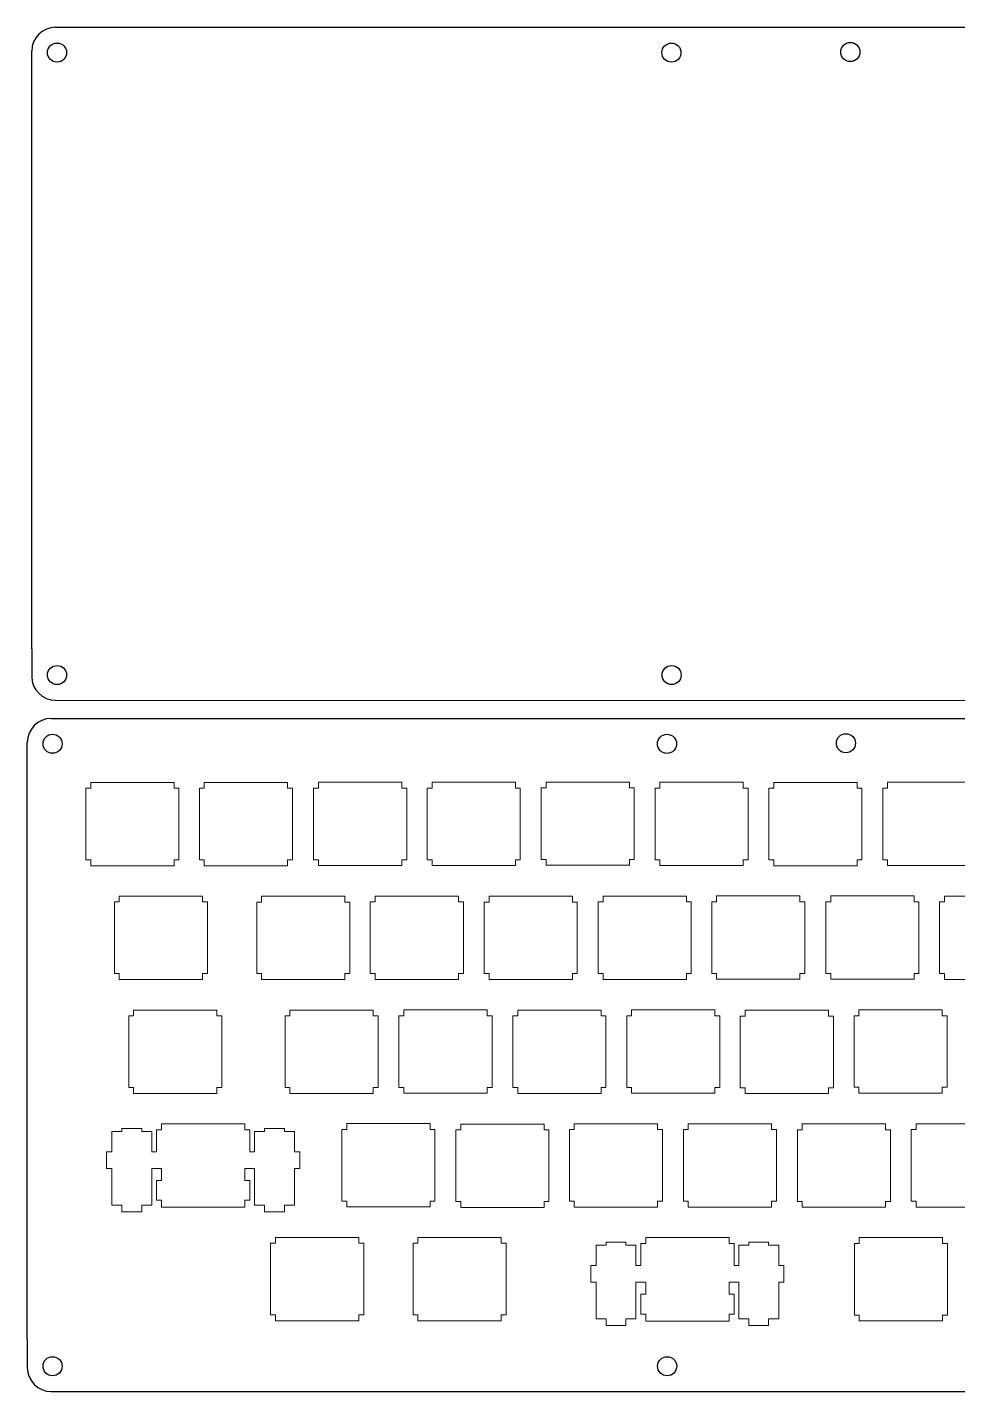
# Model space of a CAD drawing. Header units: millimetres. Extents: x -72 to 231, y 48 to 276.
# Drawn here: x -71.6 to 84.1, y 48 to 276.3 of the extents above; entities that cross this region are included whole.
import ezdxf

# ---------------------------------------------------------------- set-up
doc = ezdxf.new("R2010")
doc.units = ezdxf.units.MM
doc.layers.get('0').update_dxf_attribs({"linetype": 'CONTINUOUS', "true_color": 0xffffff})
doc.layers.add('Layer 1', color=7, linetype='CONTINUOUS', true_color=0xffffff)
doc.layers.add('Layer_1', color=7, linetype='CONTINUOUS', true_color=0xffffff)

msp = doc.modelspace()

# ---------------------------------------------------------------- linework, layer by layer
for p, q in [((-66.84, 276.33), (227.79, 276.32)), ((-70.84, 172.33), (-70.84, 167.7)), ((-70.84, 172.33), (-70.84, 167.7)), ((-66.84, 163.7), (227.74, 163.67)), ((-67.58, 160.66), (227.05, 160.65)), ((-71.58, 56.66), (-71.58, 52.03)), ((-71.58, 56.66), (-71.58, 52.03)), ((-67.58, 48.03), (227, 48))]:
    msp.add_line(p, q)
at = {"layer": 'Layer 1', "color": 27, "lineweight": 9, "true_color": 0x333333}
for points in [[(-61.78, 137.01), (-61.78, 137.01), (-61.78, 148.99), (-61.78, 148.99), (-61.78, 148.99), (-61.78, 148.99), (-60.97, 148.99), (-60.97, 148.99)], [(-46.22, 137.01), (-46.22, 137.01), (-46.22, 148.99), (-46.22, 148.99), (-46.22, 148.99), (-46.22, 148.99), (-47.03, 148.99), (-47.03, 148.99)], [(-42.78, 137.01), (-42.78, 137.01), (-42.78, 148.99), (-42.78, 148.99), (-42.78, 148.99), (-42.78, 148.99), (-41.97, 148.99), (-41.97, 148.99)], [(-27.22, 137.01), (-27.22, 137.01), (-27.22, 148.99), (-27.22, 148.99), (-27.22, 148.99), (-27.22, 148.99), (-28.03, 148.99), (-28.03, 148.99)], [(-23.66, 137.03), (-23.66, 137.03), (-23.66, 149.01), (-23.66, 149.01), (-23.66, 149.01), (-23.66, 149.01), (-22.85, 149.01), (-22.85, 149.01)], [(-8.09, 137.03), (-8.09, 137.03), (-8.09, 149.01), (-8.09, 149.01), (-8.09, 149.01), (-8.09, 149.01), (-8.9, 149.01), (-8.9, 149.01)], [(-4.64, 137.02), (-4.64, 137.02), (-4.64, 149.01), (-4.64, 149.01), (-4.64, 149.01), (-4.64, 149.01), (-3.83, 149.01), (-3.83, 149.01)], [(10.92, 137.02), (10.92, 137.02), (10.92, 149.01), (10.92, 149.01), (10.92, 149.01), (10.92, 149.01), (10.11, 149.01), (10.11, 149.01)], [(14.43, 137.07), (14.43, 137.07), (14.43, 149.05), (14.43, 149.05), (14.43, 149.05), (14.43, 149.05), (15.25, 149.05), (15.25, 149.05)], [(30, 137.07), (30, 137.07), (30, 149.05), (30, 149.05), (30, 149.05), (30, 149.05), (29.19, 149.05), (29.19, 149.05)], [(33.48, 137.03), (33.48, 137.03), (33.48, 149.02), (33.48, 149.02), (33.48, 149.02), (33.48, 149.02), (34.29, 149.02), (34.29, 149.02)], [(49.05, 137.03), (49.05, 137.03), (49.05, 149.02), (49.05, 149.02), (49.05, 149.02), (49.05, 149.02), (48.23, 149.02), (48.23, 149.02)], [(52.52, 136.99), (52.52, 136.99), (52.52, 148.98), (52.52, 148.98), (52.52, 148.98), (52.52, 148.98), (53.33, 148.98), (53.33, 148.98)], [(68.09, 136.99), (68.09, 136.99), (68.09, 148.98), (68.09, 148.98), (68.09, 148.98), (68.09, 148.98), (67.28, 148.98), (67.28, 148.98)], [(71.57, 137.03), (71.57, 137.03), (71.57, 149.02), (71.57, 149.02), (71.57, 149.02), (71.57, 149.02), (72.38, 149.02), (72.38, 149.02)], [(-57, 117.98), (-57, 117.98), (-57, 129.97), (-57, 129.97), (-57, 129.97), (-57, 129.97), (-56.19, 129.97), (-56.19, 129.97)], [(-41.43, 117.98), (-41.43, 117.98), (-41.43, 129.97), (-41.43, 129.97), (-41.43, 129.97), (-41.43, 129.97), (-42.24, 129.97), (-42.24, 129.97)], [(-33.19, 117.96), (-33.19, 117.96), (-33.19, 129.95), (-33.19, 129.95), (-33.19, 129.95), (-33.19, 129.95), (-32.38, 129.95), (-32.38, 129.95)], [(-17.62, 117.96), (-17.62, 117.96), (-17.62, 129.95), (-17.62, 129.95), (-17.62, 129.95), (-17.62, 129.95), (-18.43, 129.95), (-18.43, 129.95)], [(-14.18, 117.97), (-14.18, 117.97), (-14.18, 129.96), (-14.18, 129.96), (-14.18, 129.96), (-14.18, 129.96), (-13.37, 129.96), (-13.37, 129.96)], [(1.39, 117.97), (1.39, 117.97), (1.39, 129.96), (1.39, 129.96), (1.39, 129.96), (1.39, 129.96), (0.58, 129.96), (0.58, 129.96)], [(4.88, 117.97), (4.88, 117.97), (4.88, 129.95), (4.88, 129.95), (4.88, 129.95), (4.88, 129.95), (5.69, 129.95), (5.69, 129.95)], [(20.45, 117.97), (20.45, 117.97), (20.45, 129.95), (20.45, 129.95), (20.45, 129.95), (20.45, 129.95), (19.64, 129.95), (19.64, 129.95)], [(23.95, 117.97), (23.95, 117.97), (23.95, 129.96), (23.95, 129.96), (23.95, 129.96), (23.95, 129.96), (24.76, 129.96), (24.76, 129.96)], [(39.52, 117.97), (39.52, 117.97), (39.52, 129.96), (39.52, 129.96), (39.52, 129.96), (39.52, 129.96), (38.71, 129.96), (38.71, 129.96)], [(42.96, 117.99), (42.96, 117.99), (42.96, 129.98), (42.96, 129.98), (42.96, 129.98), (42.96, 129.98), (43.77, 129.98), (43.77, 129.98)], [(58.53, 117.99), (58.53, 117.99), (58.53, 129.98), (58.53, 129.98), (58.53, 129.98), (58.53, 129.98), (57.72, 129.98), (57.72, 129.98)], [(62.06, 118.01), (62.06, 118.01), (62.06, 129.99), (62.06, 129.99), (62.06, 129.99), (62.06, 129.99), (62.87, 129.99), (62.87, 129.99)], [(77.63, 118.01), (77.63, 118.01), (77.63, 129.99), (77.63, 129.99), (77.63, 129.99), (77.63, 129.99), (76.82, 129.99), (76.82, 129.99)], [(81.08, 117.98), (81.08, 117.98), (81.08, 129.96), (81.08, 129.96), (81.08, 129.96), (81.08, 129.96), (81.89, 129.96), (81.89, 129.96)], [(-54.61, 98.9), (-54.61, 98.9), (-54.61, 110.89), (-54.61, 110.89), (-54.61, 110.89), (-54.61, 110.89), (-53.8, 110.89), (-53.8, 110.89)], [(-39.04, 98.9), (-39.04, 98.9), (-39.04, 110.89), (-39.04, 110.89), (-39.04, 110.89), (-39.04, 110.89), (-39.85, 110.89), (-39.85, 110.89)], [(-28.44, 98.9), (-28.44, 98.9), (-28.44, 110.88), (-28.44, 110.88), (-28.44, 110.88), (-28.44, 110.88), (-27.63, 110.88), (-27.63, 110.88)], [(-12.87, 98.9), (-12.87, 98.9), (-12.87, 110.88), (-12.87, 110.88), (-12.87, 110.88), (-12.87, 110.88), (-13.68, 110.88), (-13.68, 110.88)], [(-9.38, 98.92), (-9.38, 98.92), (-9.38, 110.91), (-9.38, 110.91), (-9.38, 110.91), (-9.38, 110.91), (-8.57, 110.91), (-8.57, 110.91)], [(6.19, 98.92), (6.19, 98.92), (6.19, 110.91), (6.19, 110.91), (6.19, 110.91), (6.19, 110.91), (5.37, 110.91), (5.37, 110.91)], [(9.69, 98.91), (9.69, 98.91), (9.69, 110.9), (9.69, 110.9), (9.69, 110.9), (9.69, 110.9), (10.51, 110.9), (10.51, 110.9)], [(25.26, 98.91), (25.26, 98.91), (25.26, 110.9), (25.26, 110.9), (25.26, 110.9), (25.26, 110.9), (24.45, 110.9), (24.45, 110.9)], [(28.73, 98.92), (28.73, 98.92), (28.73, 110.91), (28.73, 110.91), (28.73, 110.91), (28.73, 110.91), (29.54, 110.91), (29.54, 110.91)], [(44.3, 98.92), (44.3, 98.92), (44.3, 110.91), (44.3, 110.91), (44.3, 110.91), (44.3, 110.91), (43.49, 110.91), (43.49, 110.91)], [(47.74, 98.87), (47.74, 98.87), (47.74, 110.86), (47.74, 110.86), (47.74, 110.86), (47.74, 110.86), (48.55, 110.86), (48.55, 110.86)], [(63.31, 98.87), (63.31, 98.87), (63.31, 110.86), (63.31, 110.86), (63.31, 110.86), (63.31, 110.86), (62.49, 110.86), (62.49, 110.86)], [(66.78, 98.94), (66.78, 98.94), (66.78, 110.92), (66.78, 110.92), (66.78, 110.92), (66.78, 110.92), (67.6, 110.92), (67.6, 110.92)], [(82.35, 98.94), (82.35, 98.94), (82.35, 110.92), (82.35, 110.92), (82.35, 110.92), (82.35, 110.92), (81.54, 110.92), (81.54, 110.92)], [(-18.94, 79.91), (-18.94, 79.91), (-18.94, 91.9), (-18.94, 91.9), (-18.94, 91.9), (-18.94, 91.9), (-18.13, 91.9), (-18.13, 91.9)], [(-3.37, 79.91), (-3.37, 79.91), (-3.37, 91.9), (-3.37, 91.9), (-3.37, 91.9), (-3.37, 91.9), (-4.19, 91.9), (-4.19, 91.9)], [(0.15, 79.81), (0.15, 79.81), (0.15, 91.8), (0.15, 91.8), (0.15, 91.8), (0.15, 91.8), (0.96, 91.8), (0.96, 91.8)], [(15.71, 79.81), (15.71, 79.81), (15.71, 91.8), (15.71, 91.8), (15.71, 91.8), (15.71, 91.8), (14.9, 91.8), (14.9, 91.8)], [(19.14, 79.88), (19.14, 79.88), (19.14, 91.86), (19.14, 91.86), (19.14, 91.86), (19.14, 91.86), (19.96, 91.86), (19.96, 91.86)], [(34.71, 79.88), (34.71, 79.88), (34.71, 91.86), (34.71, 91.86), (34.71, 91.86), (34.71, 91.86), (33.9, 91.86), (33.9, 91.86)], [(38.22, 79.87), (38.22, 79.87), (38.22, 91.86), (38.22, 91.86), (38.22, 91.86), (38.22, 91.86), (39.03, 91.86), (39.03, 91.86)], [(53.79, 79.87), (53.79, 79.87), (53.79, 91.86), (53.79, 91.86), (53.79, 91.86), (53.79, 91.86), (52.98, 91.86), (52.98, 91.86)], [(57.29, 79.84), (57.29, 79.84), (57.29, 91.83), (57.29, 91.83), (57.29, 91.83), (57.29, 91.83), (58.1, 91.83), (58.1, 91.83)], [(72.85, 79.84), (72.85, 79.84), (72.85, 91.83), (72.85, 91.83), (72.85, 91.83), (72.85, 91.83), (72.04, 91.83), (72.04, 91.83)], [(76.34, 79.88), (76.34, 79.88), (76.34, 91.87), (76.34, 91.87), (76.34, 91.87), (76.34, 91.87), (77.15, 91.87), (77.15, 91.87)], [(-30.86, 60.85), (-30.86, 60.85), (-30.86, 72.84), (-30.86, 72.84), (-30.86, 72.84), (-30.86, 72.84), (-30.05, 72.84), (-30.05, 72.84)], [(-15.29, 60.85), (-15.29, 60.85), (-15.29, 72.84), (-15.29, 72.84), (-15.29, 72.84), (-15.29, 72.84), (-16.1, 72.84), (-16.1, 72.84)], [(-7.01, 60.86), (-7.01, 60.86), (-7.01, 72.84), (-7.01, 72.84), (-7.01, 72.84), (-7.01, 72.84), (-6.2, 72.84), (-6.2, 72.84)], [(8.56, 60.86), (8.56, 60.86), (8.56, 72.84), (8.56, 72.84), (8.56, 72.84), (8.56, 72.84), (7.74, 72.84), (7.74, 72.84)], [(66.84, 60.83), (66.84, 60.83), (66.84, 72.81), (66.84, 72.81), (66.84, 72.81), (66.84, 72.81), (67.65, 72.81), (67.65, 72.81)], [(82.41, 60.83), (82.41, 60.83), (82.41, 72.81), (82.41, 72.81), (82.41, 72.81), (82.41, 72.81), (81.6, 72.81), (81.6, 72.81)]]:
    msp.add_open_spline(points, degree=3, knots=[0, 0, 0, 0, 0.333333, 0.333333, 0.333333, 0.333333, 1, 1, 1, 1], dxfattribs=at)
for points in [[(-60.97, 149.97), (-60.97, 149.97), (-47.03, 149.97), (-47.03, 149.97)], [(-60.97, 148.99), (-60.97, 148.99), (-60.97, 149.97), (-60.97, 149.97)], [(-47.03, 148.99), (-47.03, 148.99), (-47.03, 149.97), (-47.03, 149.97)], [(-41.97, 149.97), (-41.97, 149.97), (-28.03, 149.97), (-28.03, 149.97)], [(-41.97, 148.99), (-41.97, 148.99), (-41.97, 149.97), (-41.97, 149.97)], [(-28.03, 148.99), (-28.03, 148.99), (-28.03, 149.97), (-28.03, 149.97)], [(-22.85, 149.99), (-22.85, 149.99), (-8.9, 149.99), (-8.9, 149.99)], [(-22.85, 149.01), (-22.85, 149.01), (-22.85, 149.99), (-22.85, 149.99)], [(-8.9, 149.01), (-8.9, 149.01), (-8.9, 149.99), (-8.9, 149.99)], [(-3.83, 149.99), (-3.83, 149.99), (10.11, 149.99), (10.11, 149.99)], [(-3.83, 149.01), (-3.83, 149.01), (-3.83, 149.99), (-3.83, 149.99)], [(10.11, 149.01), (10.11, 149.01), (10.11, 149.99), (10.11, 149.99)], [(15.25, 150.03), (15.25, 150.03), (29.19, 150.03), (29.19, 150.03)], [(15.25, 149.05), (15.25, 149.05), (15.25, 150.03), (15.25, 150.03)], [(29.19, 149.05), (29.19, 149.05), (29.19, 150.03), (29.19, 150.03)], [(34.29, 150), (34.29, 150), (48.23, 150), (48.23, 150)], [(34.29, 149.02), (34.29, 149.02), (34.29, 150), (34.29, 150)], [(48.23, 149.02), (48.23, 149.02), (48.23, 150), (48.23, 150)], [(53.33, 149.96), (53.33, 149.96), (67.28, 149.96), (67.28, 149.96)], [(53.33, 148.98), (53.33, 148.98), (53.33, 149.96), (53.33, 149.96)], [(67.28, 148.98), (67.28, 148.98), (67.28, 149.96), (67.28, 149.96)], [(72.38, 150), (72.38, 150), (86.33, 150), (86.33, 150)], [(72.38, 149.02), (72.38, 149.02), (72.38, 150), (72.38, 150)], [(-60.97, 137.01), (-60.97, 137.01), (-61.78, 137.01), (-61.78, 137.01)], [(-60.97, 136.03), (-60.97, 136.03), (-60.97, 137.01), (-60.97, 137.01)], [(-47.03, 137.01), (-47.03, 137.01), (-47.03, 136.03), (-47.03, 136.03)], [(-47.03, 137.01), (-47.03, 137.01), (-46.22, 137.01), (-46.22, 137.01)], [(-41.97, 137.01), (-41.97, 137.01), (-42.78, 137.01), (-42.78, 137.01)], [(-41.97, 136.03), (-41.97, 136.03), (-41.97, 137.01), (-41.97, 137.01)], [(-28.03, 137.01), (-28.03, 137.01), (-28.03, 136.03), (-28.03, 136.03)], [(-28.03, 137.01), (-28.03, 137.01), (-27.22, 137.01), (-27.22, 137.01)], [(-22.85, 137.03), (-22.85, 137.03), (-23.66, 137.03), (-23.66, 137.03)], [(-22.85, 136.05), (-22.85, 136.05), (-22.85, 137.03), (-22.85, 137.03)], [(-8.9, 137.03), (-8.9, 137.03), (-8.9, 136.05), (-8.9, 136.05)], [(-8.9, 137.03), (-8.9, 137.03), (-8.09, 137.03), (-8.09, 137.03)], [(-3.83, 137.02), (-3.83, 137.02), (-4.64, 137.02), (-4.64, 137.02)], [(-3.83, 136.04), (-3.83, 136.04), (-3.83, 137.02), (-3.83, 137.02)], [(10.11, 137.02), (10.11, 137.02), (10.11, 136.04), (10.11, 136.04)], [(10.11, 137.02), (10.11, 137.02), (10.92, 137.02), (10.92, 137.02)], [(15.25, 137.07), (15.25, 137.07), (14.43, 137.07), (14.43, 137.07)], [(15.25, 136.09), (15.25, 136.09), (15.25, 137.07), (15.25, 137.07)], [(29.19, 137.07), (29.19, 137.07), (29.19, 136.09), (29.19, 136.09)], [(29.19, 137.07), (29.19, 137.07), (30, 137.07), (30, 137.07)], [(34.29, 137.03), (34.29, 137.03), (33.48, 137.03), (33.48, 137.03)], [(34.29, 136.05), (34.29, 136.05), (34.29, 137.03), (34.29, 137.03)], [(48.23, 137.03), (48.23, 137.03), (48.23, 136.05), (48.23, 136.05)], [(48.23, 137.03), (48.23, 137.03), (49.05, 137.03), (49.05, 137.03)], [(72.38, 137.03), (72.38, 137.03), (71.57, 137.03), (71.57, 137.03)], [(72.38, 136.06), (72.38, 136.06), (72.38, 137.03), (72.38, 137.03)], [(-47.03, 136.03), (-47.03, 136.03), (-60.97, 136.03), (-60.97, 136.03)], [(-28.03, 136.03), (-28.03, 136.03), (-41.97, 136.03), (-41.97, 136.03)], [(-8.9, 136.05), (-8.9, 136.05), (-22.85, 136.05), (-22.85, 136.05)], [(10.11, 136.04), (10.11, 136.04), (-3.83, 136.04), (-3.83, 136.04)], [(29.19, 136.09), (29.19, 136.09), (15.25, 136.09), (15.25, 136.09)], [(48.23, 136.05), (48.23, 136.05), (34.29, 136.05), (34.29, 136.05)], [(53.33, 136.99), (53.33, 136.99), (52.52, 136.99), (52.52, 136.99)], [(53.33, 136.01), (53.33, 136.01), (53.33, 136.99), (53.33, 136.99)], [(67.28, 136.01), (67.28, 136.01), (53.33, 136.01), (53.33, 136.01)], [(67.28, 136.99), (67.28, 136.99), (67.28, 136.01), (67.28, 136.01)], [(67.28, 136.99), (67.28, 136.99), (68.09, 136.99), (68.09, 136.99)], [(86.33, 136.06), (86.33, 136.06), (72.38, 136.06), (72.38, 136.06)], [(-56.19, 130.94), (-56.19, 130.94), (-42.24, 130.94), (-42.24, 130.94)], [(-56.19, 129.97), (-56.19, 129.97), (-56.19, 130.94), (-56.19, 130.94)], [(-42.24, 129.97), (-42.24, 129.97), (-42.24, 130.94), (-42.24, 130.94)], [(-32.38, 130.93), (-32.38, 130.93), (-18.43, 130.93), (-18.43, 130.93)], [(-32.38, 129.95), (-32.38, 129.95), (-32.38, 130.93), (-32.38, 130.93)], [(-18.43, 129.95), (-18.43, 129.95), (-18.43, 130.93), (-18.43, 130.93)], [(-13.37, 130.94), (-13.37, 130.94), (0.58, 130.94), (0.58, 130.94)], [(-13.37, 129.96), (-13.37, 129.96), (-13.37, 130.94), (-13.37, 130.94)], [(0.58, 129.96), (0.58, 129.96), (0.58, 130.94), (0.58, 130.94)], [(5.69, 130.93), (5.69, 130.93), (19.64, 130.93), (19.64, 130.93)], [(5.69, 129.95), (5.69, 129.95), (5.69, 130.93), (5.69, 130.93)], [(19.64, 129.95), (19.64, 129.95), (19.64, 130.93), (19.64, 130.93)], [(24.76, 130.94), (24.76, 130.94), (38.71, 130.94), (38.71, 130.94)], [(24.76, 129.96), (24.76, 129.96), (24.76, 130.94), (24.76, 130.94)], [(38.71, 129.96), (38.71, 129.96), (38.71, 130.94), (38.71, 130.94)], [(43.77, 130.96), (43.77, 130.96), (57.72, 130.96), (57.72, 130.96)], [(43.77, 129.98), (43.77, 129.98), (43.77, 130.96), (43.77, 130.96)], [(57.72, 129.98), (57.72, 129.98), (57.72, 130.96), (57.72, 130.96)], [(62.87, 130.97), (62.87, 130.97), (76.82, 130.97), (76.82, 130.97)], [(62.87, 129.99), (62.87, 129.99), (62.87, 130.97), (62.87, 130.97)], [(76.82, 129.99), (76.82, 129.99), (76.82, 130.97), (76.82, 130.97)], [(81.89, 130.94), (81.89, 130.94), (95.84, 130.94), (95.84, 130.94)], [(81.89, 129.96), (81.89, 129.96), (81.89, 130.94), (81.89, 130.94)], [(-56.19, 117.98), (-56.19, 117.98), (-57, 117.98), (-57, 117.98)], [(-56.19, 117), (-56.19, 117), (-56.19, 117.98), (-56.19, 117.98)], [(-42.24, 117), (-42.24, 117), (-56.19, 117), (-56.19, 117)], [(-42.24, 117.98), (-42.24, 117.98), (-42.24, 117), (-42.24, 117)], [(-42.24, 117.98), (-42.24, 117.98), (-41.43, 117.98), (-41.43, 117.98)], [(-32.38, 117.96), (-32.38, 117.96), (-33.19, 117.96), (-33.19, 117.96)], [(-32.38, 116.98), (-32.38, 116.98), (-32.38, 117.96), (-32.38, 117.96)], [(-18.43, 116.98), (-18.43, 116.98), (-32.38, 116.98), (-32.38, 116.98)], [(-18.43, 117.96), (-18.43, 117.96), (-18.43, 116.98), (-18.43, 116.98)], [(-18.43, 117.96), (-18.43, 117.96), (-17.62, 117.96), (-17.62, 117.96)], [(-13.37, 117.97), (-13.37, 117.97), (-14.18, 117.97), (-14.18, 117.97)], [(-13.37, 116.99), (-13.37, 116.99), (-13.37, 117.97), (-13.37, 117.97)], [(0.58, 116.99), (0.58, 116.99), (-13.37, 116.99), (-13.37, 116.99)], [(0.58, 117.97), (0.58, 117.97), (0.58, 116.99), (0.58, 116.99)], [(0.58, 117.97), (0.58, 117.97), (1.39, 117.97), (1.39, 117.97)], [(5.69, 117.97), (5.69, 117.97), (4.88, 117.97), (4.88, 117.97)], [(5.69, 116.99), (5.69, 116.99), (5.69, 117.97), (5.69, 117.97)], [(19.64, 116.99), (19.64, 116.99), (5.69, 116.99), (5.69, 116.99)], [(19.64, 117.97), (19.64, 117.97), (19.64, 116.99), (19.64, 116.99)], [(19.64, 117.97), (19.64, 117.97), (20.45, 117.97), (20.45, 117.97)], [(24.76, 117.97), (24.76, 117.97), (23.95, 117.97), (23.95, 117.97)], [(24.76, 117), (24.76, 117), (24.76, 117.97), (24.76, 117.97)], [(38.71, 117), (38.71, 117), (24.76, 117), (24.76, 117)], [(38.71, 117.97), (38.71, 117.97), (38.71, 117), (38.71, 117)], [(38.71, 117.97), (38.71, 117.97), (39.52, 117.97), (39.52, 117.97)], [(43.77, 117.99), (43.77, 117.99), (42.96, 117.99), (42.96, 117.99)], [(43.77, 117.01), (43.77, 117.01), (43.77, 117.99), (43.77, 117.99)], [(57.72, 117.01), (57.72, 117.01), (43.77, 117.01), (43.77, 117.01)], [(57.72, 117.99), (57.72, 117.99), (57.72, 117.01), (57.72, 117.01)], [(57.72, 117.99), (57.72, 117.99), (58.53, 117.99), (58.53, 117.99)], [(62.87, 118.01), (62.87, 118.01), (62.06, 118.01), (62.06, 118.01)], [(62.87, 117.03), (62.87, 117.03), (62.87, 118.01), (62.87, 118.01)], [(76.82, 117.03), (76.82, 117.03), (62.87, 117.03), (62.87, 117.03)], [(76.82, 118.01), (76.82, 118.01), (76.82, 117.03), (76.82, 117.03)], [(76.82, 118.01), (76.82, 118.01), (77.63, 118.01), (77.63, 118.01)], [(81.89, 117.98), (81.89, 117.98), (81.08, 117.98), (81.08, 117.98)], [(81.89, 117), (81.89, 117), (81.89, 117.98), (81.89, 117.98)], [(95.84, 117), (95.84, 117), (81.89, 117), (81.89, 117)], [(-8.57, 111.89), (-8.57, 111.89), (5.37, 111.89), (5.37, 111.89)], [(-8.57, 110.91), (-8.57, 110.91), (-8.57, 111.89), (-8.57, 111.89)], [(5.37, 110.91), (5.37, 110.91), (5.37, 111.89), (5.37, 111.89)], [(29.54, 111.88), (29.54, 111.88), (43.49, 111.88), (43.49, 111.88)], [(29.54, 110.91), (29.54, 110.91), (29.54, 111.88), (29.54, 111.88)], [(43.49, 110.91), (43.49, 110.91), (43.49, 111.88), (43.49, 111.88)], [(67.6, 111.9), (67.6, 111.9), (81.54, 111.9), (81.54, 111.9)], [(67.6, 110.92), (67.6, 110.92), (67.6, 111.9), (67.6, 111.9)], [(81.54, 110.92), (81.54, 110.92), (81.54, 111.9), (81.54, 111.9)], [(-53.8, 111.87), (-53.8, 111.87), (-39.85, 111.87), (-39.85, 111.87)], [(-53.8, 110.89), (-53.8, 110.89), (-53.8, 111.87), (-53.8, 111.87)], [(-39.85, 110.89), (-39.85, 110.89), (-39.85, 111.87), (-39.85, 111.87)], [(-27.63, 111.86), (-27.63, 111.86), (-13.68, 111.86), (-13.68, 111.86)], [(-27.63, 110.88), (-27.63, 110.88), (-27.63, 111.86), (-27.63, 111.86)], [(-13.68, 110.88), (-13.68, 110.88), (-13.68, 111.86), (-13.68, 111.86)], [(10.51, 111.87), (10.51, 111.87), (24.45, 111.87), (24.45, 111.87)], [(10.51, 110.9), (10.51, 110.9), (10.51, 111.87), (10.51, 111.87)], [(24.45, 110.9), (24.45, 110.9), (24.45, 111.87), (24.45, 111.87)], [(48.55, 111.84), (48.55, 111.84), (62.49, 111.84), (62.49, 111.84)], [(48.55, 110.86), (48.55, 110.86), (48.55, 111.84), (48.55, 111.84)], [(62.49, 110.86), (62.49, 110.86), (62.49, 111.84), (62.49, 111.84)], [(-53.8, 98.9), (-53.8, 98.9), (-54.61, 98.9), (-54.61, 98.9)], [(-53.8, 97.92), (-53.8, 97.92), (-53.8, 98.9), (-53.8, 98.9)], [(-39.85, 98.9), (-39.85, 98.9), (-39.85, 97.92), (-39.85, 97.92)], [(-39.85, 98.9), (-39.85, 98.9), (-39.04, 98.9), (-39.04, 98.9)], [(-27.63, 98.9), (-27.63, 98.9), (-28.44, 98.9), (-28.44, 98.9)], [(-27.63, 97.92), (-27.63, 97.92), (-27.63, 98.9), (-27.63, 98.9)], [(-13.68, 98.9), (-13.68, 98.9), (-13.68, 97.92), (-13.68, 97.92)], [(-13.68, 98.9), (-13.68, 98.9), (-12.87, 98.9), (-12.87, 98.9)], [(-8.57, 98.92), (-8.57, 98.92), (-9.38, 98.92), (-9.38, 98.92)], [(-8.57, 97.94), (-8.57, 97.94), (-8.57, 98.92), (-8.57, 98.92)], [(5.37, 98.92), (5.37, 98.92), (5.37, 97.94), (5.37, 97.94)], [(5.37, 98.92), (5.37, 98.92), (6.19, 98.92), (6.19, 98.92)], [(10.51, 98.91), (10.51, 98.91), (9.69, 98.91), (9.69, 98.91)], [(10.51, 97.93), (10.51, 97.93), (10.51, 98.91), (10.51, 98.91)], [(24.45, 98.91), (24.45, 98.91), (24.45, 97.93), (24.45, 97.93)], [(24.45, 98.91), (24.45, 98.91), (25.26, 98.91), (25.26, 98.91)], [(29.54, 98.92), (29.54, 98.92), (28.73, 98.92), (28.73, 98.92)], [(29.54, 97.94), (29.54, 97.94), (29.54, 98.92), (29.54, 98.92)], [(43.49, 98.92), (43.49, 98.92), (43.49, 97.94), (43.49, 97.94)], [(43.49, 98.92), (43.49, 98.92), (44.3, 98.92), (44.3, 98.92)], [(48.55, 98.87), (48.55, 98.87), (47.74, 98.87), (47.74, 98.87)], [(48.55, 97.89), (48.55, 97.89), (48.55, 98.87), (48.55, 98.87)], [(62.49, 98.87), (62.49, 98.87), (62.49, 97.89), (62.49, 97.89)], [(62.49, 98.87), (62.49, 98.87), (63.31, 98.87), (63.31, 98.87)], [(67.6, 98.94), (67.6, 98.94), (66.78, 98.94), (66.78, 98.94)], [(67.6, 97.96), (67.6, 97.96), (67.6, 98.94), (67.6, 98.94)], [(81.54, 98.94), (81.54, 98.94), (81.54, 97.96), (81.54, 97.96)], [(81.54, 98.94), (81.54, 98.94), (82.35, 98.94), (82.35, 98.94)], [(-39.85, 97.92), (-39.85, 97.92), (-53.8, 97.92), (-53.8, 97.92)], [(-13.68, 97.92), (-13.68, 97.92), (-27.63, 97.92), (-27.63, 97.92)], [(5.37, 97.94), (5.37, 97.94), (-8.57, 97.94), (-8.57, 97.94)], [(24.45, 97.93), (24.45, 97.93), (10.51, 97.93), (10.51, 97.93)], [(43.49, 97.94), (43.49, 97.94), (29.54, 97.94), (29.54, 97.94)], [(62.49, 97.89), (62.49, 97.89), (48.55, 97.89), (48.55, 97.89)], [(81.54, 97.96), (81.54, 97.96), (67.6, 97.96), (67.6, 97.96)], [(-55.74, 91.54), (-55.74, 91.54), (-57.42, 91.54), (-57.42, 91.54)], [(-57.42, 91.54), (-57.42, 91.54), (-57.42, 88.13), (-57.42, 88.13)], [(-52.44, 92.07), (-52.44, 92.07), (-55.74, 92.07), (-55.74, 92.07)], [(-55.74, 92.07), (-55.74, 92.07), (-55.74, 91.54), (-55.74, 91.54)], [(-52.44, 91.54), (-52.44, 91.54), (-52.44, 92.07), (-52.44, 92.07)], [(-50.76, 91.54), (-50.76, 91.54), (-52.44, 91.54), (-52.44, 91.54)], [(-50.76, 88.13), (-50.76, 88.13), (-50.76, 91.54), (-50.76, 91.54)], [(-49.14, 91.85), (-49.14, 91.85), (-49.95, 91.85), (-49.95, 91.85)], [(-49.95, 91.85), (-49.95, 91.85), (-49.95, 88.13), (-49.95, 88.13)], [(-35.17, 92.83), (-35.17, 92.83), (-49.14, 92.83), (-49.14, 92.83)], [(-49.14, 92.83), (-49.14, 92.83), (-49.14, 91.85), (-49.14, 91.85)], [(-35.17, 91.85), (-35.17, 91.85), (-35.17, 92.83), (-35.17, 92.83)], [(-34.35, 91.85), (-34.35, 91.85), (-35.17, 91.85), (-35.17, 91.85)], [(-34.35, 88.13), (-34.35, 88.13), (-34.35, 91.85), (-34.35, 91.85)], [(-31.86, 91.54), (-31.86, 91.54), (-33.54, 91.54), (-33.54, 91.54)], [(-33.54, 91.54), (-33.54, 91.54), (-33.54, 88.13), (-33.54, 88.13)], [(-28.56, 92.07), (-28.56, 92.07), (-31.86, 92.07), (-31.86, 92.07)], [(-31.86, 92.07), (-31.86, 92.07), (-31.86, 91.54), (-31.86, 91.54)], [(-28.56, 91.54), (-28.56, 91.54), (-28.56, 92.07), (-28.56, 92.07)], [(-26.89, 91.54), (-26.89, 91.54), (-28.56, 91.54), (-28.56, 91.54)], [(-26.89, 88.13), (-26.89, 88.13), (-26.89, 91.54), (-26.89, 91.54)], [(-18.13, 92.88), (-18.13, 92.88), (-4.19, 92.88), (-4.19, 92.88)], [(-18.13, 91.9), (-18.13, 91.9), (-18.13, 92.88), (-18.13, 92.88)], [(-4.19, 91.9), (-4.19, 91.9), (-4.19, 92.88), (-4.19, 92.88)], [(0.96, 92.78), (0.96, 92.78), (14.9, 92.78), (14.9, 92.78)], [(0.96, 91.8), (0.96, 91.8), (0.96, 92.78), (0.96, 92.78)], [(14.9, 91.8), (14.9, 91.8), (14.9, 92.78), (14.9, 92.78)], [(19.96, 92.84), (19.96, 92.84), (33.9, 92.84), (33.9, 92.84)], [(19.96, 91.86), (19.96, 91.86), (19.96, 92.84), (19.96, 92.84)], [(33.9, 91.86), (33.9, 91.86), (33.9, 92.84), (33.9, 92.84)], [(39.03, 92.84), (39.03, 92.84), (52.98, 92.84), (52.98, 92.84)], [(39.03, 91.86), (39.03, 91.86), (39.03, 92.84), (39.03, 92.84)], [(52.98, 91.86), (52.98, 91.86), (52.98, 92.84), (52.98, 92.84)], [(58.1, 92.81), (58.1, 92.81), (72.04, 92.81), (72.04, 92.81)], [(58.1, 91.83), (58.1, 91.83), (58.1, 92.81), (58.1, 92.81)], [(72.04, 91.83), (72.04, 91.83), (72.04, 92.81), (72.04, 92.81)], [(77.15, 92.85), (77.15, 92.85), (91.09, 92.85), (91.09, 92.85)], [(77.15, 91.87), (77.15, 91.87), (77.15, 92.85), (77.15, 92.85)], [(-57.42, 88.13), (-57.42, 88.13), (-58.31, 88.13), (-58.31, 88.13)], [(-58.31, 88.13), (-58.31, 88.13), (-58.31, 85.34), (-58.31, 85.34)], [(-49.95, 88.13), (-49.95, 88.13), (-50.76, 88.13), (-50.76, 88.13)], [(-33.54, 88.13), (-33.54, 88.13), (-34.35, 88.13), (-34.35, 88.13)], [(-26, 88.13), (-26, 88.13), (-26.89, 88.13), (-26.89, 88.13)], [(-26, 85.34), (-26, 85.34), (-26, 88.13), (-26, 88.13)], [(-58.31, 85.34), (-58.31, 85.34), (-57.42, 85.34), (-57.42, 85.34)], [(-57.42, 85.34), (-57.42, 85.34), (-57.42, 79.24), (-57.42, 79.24)], [(-50.76, 79.24), (-50.76, 79.24), (-50.76, 85.34), (-50.76, 85.34)], [(-50.76, 85.34), (-50.76, 85.34), (-49.14, 85.34), (-49.14, 85.34)], [(-49.14, 85.34), (-49.14, 85.34), (-49.14, 83.34), (-49.14, 83.34)], [(-35.17, 83.34), (-35.17, 83.34), (-35.17, 85.34), (-35.17, 85.34)], [(-35.17, 85.34), (-35.17, 85.34), (-33.54, 85.34), (-33.54, 85.34)], [(-33.54, 85.34), (-33.54, 85.34), (-33.54, 79.24), (-33.54, 79.24)], [(-26.89, 79.24), (-26.89, 79.24), (-26.89, 85.34), (-26.89, 85.34)], [(-26.89, 85.34), (-26.89, 85.34), (-26, 85.34), (-26, 85.34)], [(-49.14, 83.34), (-49.14, 83.34), (-49.95, 83.34), (-49.95, 83.34)], [(-49.95, 83.34), (-49.95, 83.34), (-49.95, 80.03), (-49.95, 80.03)], [(-34.35, 83.34), (-34.35, 83.34), (-35.17, 83.34), (-35.17, 83.34)], [(-34.35, 80.03), (-34.35, 80.03), (-34.35, 83.34), (-34.35, 83.34)], [(-49.95, 80.03), (-49.95, 80.03), (-49.14, 80.03), (-49.14, 80.03)], [(-49.14, 78.86), (-49.14, 78.86), (-49.14, 80.03), (-49.14, 80.03)], [(-35.17, 78.86), (-35.17, 78.86), (-35.17, 80.03), (-35.17, 80.03)], [(-35.17, 80.03), (-35.17, 80.03), (-34.35, 80.03), (-34.35, 80.03)], [(-57.42, 79.24), (-57.42, 79.24), (-55.74, 79.24), (-55.74, 79.24)], [(-55.74, 79.24), (-55.74, 79.24), (-55.74, 78.1), (-55.74, 78.1)], [(-55.74, 78.1), (-55.74, 78.1), (-52.44, 78.1), (-52.44, 78.1)], [(-52.44, 78.1), (-52.44, 78.1), (-52.44, 79.24), (-52.44, 79.24)], [(-52.44, 79.24), (-52.44, 79.24), (-50.76, 79.24), (-50.76, 79.24)], [(-49.14, 78.86), (-49.14, 78.86), (-35.17, 78.86), (-35.17, 78.86)], [(-33.54, 79.24), (-33.54, 79.24), (-31.86, 79.24), (-31.86, 79.24)], [(-31.86, 79.24), (-31.86, 79.24), (-31.86, 78.1), (-31.86, 78.1)], [(-31.86, 78.1), (-31.86, 78.1), (-28.56, 78.1), (-28.56, 78.1)], [(-28.56, 78.1), (-28.56, 78.1), (-28.56, 79.24), (-28.56, 79.24)], [(-28.56, 79.24), (-28.56, 79.24), (-26.89, 79.24), (-26.89, 79.24)], [(-18.13, 79.91), (-18.13, 79.91), (-18.94, 79.91), (-18.94, 79.91)], [(-18.13, 78.93), (-18.13, 78.93), (-18.13, 79.91), (-18.13, 79.91)], [(-4.19, 78.93), (-4.19, 78.93), (-18.13, 78.93), (-18.13, 78.93)], [(-4.19, 79.91), (-4.19, 79.91), (-4.19, 78.93), (-4.19, 78.93)], [(-4.19, 79.91), (-4.19, 79.91), (-3.37, 79.91), (-3.37, 79.91)], [(0.96, 79.81), (0.96, 79.81), (0.15, 79.81), (0.15, 79.81)], [(0.96, 78.83), (0.96, 78.83), (0.96, 79.81), (0.96, 79.81)], [(14.9, 78.83), (14.9, 78.83), (0.96, 78.83), (0.96, 78.83)], [(14.9, 79.81), (14.9, 79.81), (14.9, 78.83), (14.9, 78.83)], [(14.9, 79.81), (14.9, 79.81), (15.71, 79.81), (15.71, 79.81)], [(19.96, 79.88), (19.96, 79.88), (19.14, 79.88), (19.14, 79.88)], [(19.96, 78.9), (19.96, 78.9), (19.96, 79.88), (19.96, 79.88)], [(33.9, 78.9), (33.9, 78.9), (19.96, 78.9), (19.96, 78.9)], [(33.9, 79.88), (33.9, 79.88), (33.9, 78.9), (33.9, 78.9)], [(33.9, 79.88), (33.9, 79.88), (34.71, 79.88), (34.71, 79.88)], [(39.03, 79.87), (39.03, 79.87), (38.22, 79.87), (38.22, 79.87)], [(39.03, 78.9), (39.03, 78.9), (39.03, 79.87), (39.03, 79.87)], [(52.98, 78.9), (52.98, 78.9), (39.03, 78.9), (39.03, 78.9)], [(52.98, 79.87), (52.98, 79.87), (52.98, 78.9), (52.98, 78.9)], [(52.98, 79.87), (52.98, 79.87), (53.79, 79.87), (53.79, 79.87)], [(58.1, 79.84), (58.1, 79.84), (57.29, 79.84), (57.29, 79.84)], [(58.1, 78.86), (58.1, 78.86), (58.1, 79.84), (58.1, 79.84)], [(72.04, 78.86), (72.04, 78.86), (58.1, 78.86), (58.1, 78.86)], [(72.04, 79.84), (72.04, 79.84), (72.04, 78.86), (72.04, 78.86)], [(72.04, 79.84), (72.04, 79.84), (72.85, 79.84), (72.85, 79.84)], [(77.15, 79.88), (77.15, 79.88), (76.34, 79.88), (76.34, 79.88)], [(77.15, 78.9), (77.15, 78.9), (77.15, 79.88), (77.15, 79.88)], [(91.09, 78.9), (91.09, 78.9), (77.15, 78.9), (77.15, 78.9)], [(-30.05, 73.81), (-30.05, 73.81), (-16.1, 73.81), (-16.1, 73.81)], [(-30.05, 72.84), (-30.05, 72.84), (-30.05, 73.81), (-30.05, 73.81)], [(-16.1, 72.84), (-16.1, 72.84), (-16.1, 73.81), (-16.1, 73.81)], [(-6.2, 73.82), (-6.2, 73.82), (7.74, 73.82), (7.74, 73.82)], [(-6.2, 72.84), (-6.2, 72.84), (-6.2, 73.82), (-6.2, 73.82)], [(7.74, 72.84), (7.74, 72.84), (7.74, 73.82), (7.74, 73.82)], [(45.88, 73.8), (45.88, 73.8), (31.91, 73.8), (31.91, 73.8)], [(31.91, 73.8), (31.91, 73.8), (31.91, 72.82), (31.91, 72.82)], [(45.88, 72.82), (45.88, 72.82), (45.88, 73.8), (45.88, 73.8)], [(67.65, 73.79), (67.65, 73.79), (81.6, 73.79), (81.6, 73.79)], [(67.65, 72.81), (67.65, 72.81), (67.65, 73.79), (67.65, 73.79)], [(81.6, 72.81), (81.6, 72.81), (81.6, 73.79), (81.6, 73.79)], [(25.3, 72.51), (25.3, 72.51), (23.63, 72.51), (23.63, 72.51)], [(23.63, 72.51), (23.63, 72.51), (23.63, 69.11), (23.63, 69.11)], [(28.6, 73.04), (28.6, 73.04), (25.3, 73.04), (25.3, 73.04)], [(25.3, 73.04), (25.3, 73.04), (25.3, 72.51), (25.3, 72.51)], [(28.6, 72.51), (28.6, 72.51), (28.6, 73.04), (28.6, 73.04)], [(30.28, 72.51), (30.28, 72.51), (28.6, 72.51), (28.6, 72.51)], [(30.28, 69.11), (30.28, 69.11), (30.28, 72.51), (30.28, 72.51)], [(31.91, 72.82), (31.91, 72.82), (31.09, 72.82), (31.09, 72.82)], [(31.09, 72.82), (31.09, 72.82), (31.09, 69.11), (31.09, 69.11)], [(46.69, 72.82), (46.69, 72.82), (45.88, 72.82), (45.88, 72.82)], [(46.69, 69.11), (46.69, 69.11), (46.69, 72.82), (46.69, 72.82)], [(49.18, 72.51), (49.18, 72.51), (47.5, 72.51), (47.5, 72.51)], [(47.5, 72.51), (47.5, 72.51), (47.5, 69.11), (47.5, 69.11)], [(52.48, 73.04), (52.48, 73.04), (49.18, 73.04), (49.18, 73.04)], [(49.18, 73.04), (49.18, 73.04), (49.18, 72.51), (49.18, 72.51)], [(52.48, 72.51), (52.48, 72.51), (52.48, 73.04), (52.48, 73.04)], [(54.16, 72.51), (54.16, 72.51), (52.48, 72.51), (52.48, 72.51)], [(54.16, 69.11), (54.16, 69.11), (54.16, 72.51), (54.16, 72.51)], [(23.63, 69.11), (23.63, 69.11), (22.74, 69.11), (22.74, 69.11)], [(22.74, 69.11), (22.74, 69.11), (22.74, 66.31), (22.74, 66.31)], [(31.09, 69.11), (31.09, 69.11), (30.28, 69.11), (30.28, 69.11)], [(47.5, 69.11), (47.5, 69.11), (46.69, 69.11), (46.69, 69.11)], [(55.04, 69.11), (55.04, 69.11), (54.16, 69.11), (54.16, 69.11)], [(55.04, 66.31), (55.04, 66.31), (55.04, 69.11), (55.04, 69.11)], [(22.74, 66.31), (22.74, 66.31), (23.63, 66.31), (23.63, 66.31)], [(23.63, 66.31), (23.63, 66.31), (23.63, 60.22), (23.63, 60.22)], [(30.28, 60.22), (30.28, 60.22), (30.28, 66.31), (30.28, 66.31)], [(30.28, 66.31), (30.28, 66.31), (31.91, 66.31), (31.91, 66.31)], [(31.91, 66.31), (31.91, 66.31), (31.91, 64.31), (31.91, 64.31)], [(45.88, 64.31), (45.88, 64.31), (45.88, 66.31), (45.88, 66.31)], [(45.88, 66.31), (45.88, 66.31), (47.5, 66.31), (47.5, 66.31)], [(47.5, 66.31), (47.5, 66.31), (47.5, 60.22), (47.5, 60.22)], [(54.16, 60.22), (54.16, 60.22), (54.16, 66.31), (54.16, 66.31)], [(54.16, 66.31), (54.16, 66.31), (55.04, 66.31), (55.04, 66.31)], [(31.91, 64.31), (31.91, 64.31), (31.09, 64.31), (31.09, 64.31)], [(31.09, 64.31), (31.09, 64.31), (31.09, 61), (31.09, 61)], [(46.69, 64.31), (46.69, 64.31), (45.88, 64.31), (45.88, 64.31)], [(46.69, 61), (46.69, 61), (46.69, 64.31), (46.69, 64.31)], [(-30.05, 60.85), (-30.05, 60.85), (-30.86, 60.85), (-30.86, 60.85)], [(-30.05, 59.87), (-30.05, 59.87), (-30.05, 60.85), (-30.05, 60.85)], [(-16.1, 59.87), (-16.1, 59.87), (-30.05, 59.87), (-30.05, 59.87)], [(-16.1, 60.85), (-16.1, 60.85), (-16.1, 59.87), (-16.1, 59.87)], [(-16.1, 60.85), (-16.1, 60.85), (-15.29, 60.85), (-15.29, 60.85)], [(-6.2, 60.86), (-6.2, 60.86), (-7.01, 60.86), (-7.01, 60.86)], [(-6.2, 59.88), (-6.2, 59.88), (-6.2, 60.86), (-6.2, 60.86)], [(7.74, 59.88), (7.74, 59.88), (-6.2, 59.88), (-6.2, 59.88)], [(7.74, 60.86), (7.74, 60.86), (7.74, 59.88), (7.74, 59.88)], [(7.74, 60.86), (7.74, 60.86), (8.56, 60.86), (8.56, 60.86)], [(23.63, 60.22), (23.63, 60.22), (25.3, 60.22), (25.3, 60.22)], [(25.3, 60.22), (25.3, 60.22), (25.3, 59.07), (25.3, 59.07)], [(28.6, 59.07), (28.6, 59.07), (28.6, 60.22), (28.6, 60.22)], [(28.6, 60.22), (28.6, 60.22), (30.28, 60.22), (30.28, 60.22)], [(31.09, 61), (31.09, 61), (31.91, 61), (31.91, 61)], [(31.91, 59.83), (31.91, 59.83), (31.91, 61), (31.91, 61)], [(31.91, 59.83), (31.91, 59.83), (45.88, 59.83), (45.88, 59.83)], [(45.88, 59.83), (45.88, 59.83), (45.88, 61), (45.88, 61)], [(45.88, 61), (45.88, 61), (46.69, 61), (46.69, 61)], [(47.5, 60.22), (47.5, 60.22), (49.18, 60.22), (49.18, 60.22)], [(49.18, 60.22), (49.18, 60.22), (49.18, 59.07), (49.18, 59.07)], [(52.48, 59.07), (52.48, 59.07), (52.48, 60.22), (52.48, 60.22)], [(52.48, 60.22), (52.48, 60.22), (54.16, 60.22), (54.16, 60.22)], [(67.65, 60.83), (67.65, 60.83), (66.84, 60.83), (66.84, 60.83)], [(67.65, 59.85), (67.65, 59.85), (67.65, 60.83), (67.65, 60.83)], [(81.6, 59.85), (81.6, 59.85), (67.65, 59.85), (67.65, 59.85)], [(81.6, 60.83), (81.6, 60.83), (81.6, 59.85), (81.6, 59.85)], [(81.6, 60.83), (81.6, 60.83), (82.41, 60.83), (82.41, 60.83)], [(25.3, 59.07), (25.3, 59.07), (28.6, 59.07), (28.6, 59.07)], [(49.18, 59.07), (49.18, 59.07), (52.48, 59.07), (52.48, 59.07)]]:
    msp.add_open_spline(points, degree=3, dxfattribs=at)
at = {"layer": 'Layer_1'}
for p, q in [((-70.84, 172.33), (-70.84, 272.33)), ((-70.84, 172.33), (-70.84, 272.33)), ((-71.58, 56.66), (-71.58, 156.66)), ((-71.58, 56.66), (-71.58, 156.66))]:
    msp.add_line(p, q, dxfattribs=at)
for centre in [(-66.61, 272.1), (-66.61, 272.1), (36.21, 272.09), (66.15, 272.19), (-66.61, 167.93), (36.24, 167.93), (-67.35, 156.43), (-67.35, 156.43), (35.47, 156.42), (65.41, 156.52), (-67.35, 52.26), (35.49, 52.26)]:
    msp.add_circle(centre, 1.6, dxfattribs=at)
for centre, start, end in [((-66.84, 272.33), 90, 180), ((-66.84, 272.33), 90, 180), ((-66.84, 167.7), 180, 270), ((-66.84, 167.7), 180, 270), ((-67.58, 156.66), 90, 180), ((-67.58, 156.66), 90, 180), ((-67.58, 52.03), 180, 270), ((-67.58, 52.03), 180, 270)]:
    msp.add_arc(centre, 4, start, end, dxfattribs=at)

doc.saveas('drawing.dxf')
